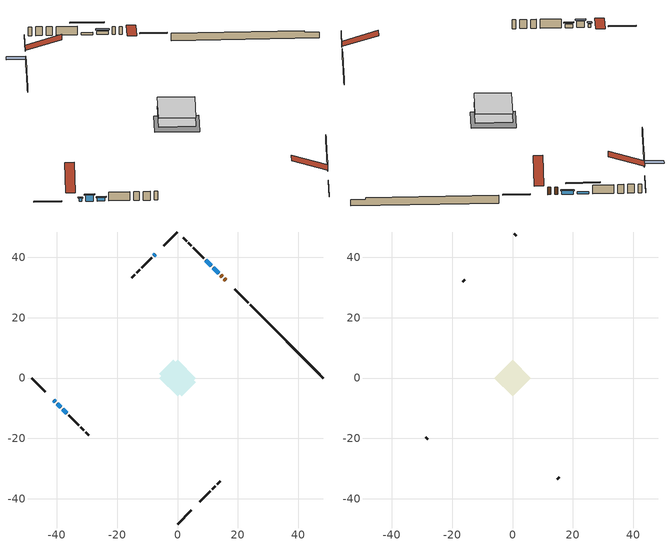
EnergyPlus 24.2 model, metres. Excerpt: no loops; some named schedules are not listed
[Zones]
conditioned space
 floor adiabatic (AdiabaticFloorConstruction): -6.1,0 0,6.1 6.1,0 0,-6.1 z0.45
 floor foundation (Slab1 construction): -6.07,1.33 -1.33,6.07 6.07,-1.33 1.33,-6.07 z-1.68
 wall outside (RimJoist1 construction): 0,-48.4 4.55,-43.85 / -48.4,0 -43.85,-4.55 / 0,48.4 -4.55,43.85 / 23.48,24.93 18.93,29.48 z0.45:0.75
 wall outside (AdiabaticWallConstruction 1): 16.05,32.36 15.55,32.85 / 14.9,33.51 14.4,34 z0.45:2.48
 wall outside (AdiabaticWallConstruction): -40.97,-7.43 -40.59,-7.81 / -7.43,40.97 -7.81,40.59 z0.45:1.34; 13.75,34.66 11.92,36.49 / -38.01,-10.4 -36.79,-11.62 z0.45:1.42; -39.94,-8.46 -38.66,-9.74 z0.45:2.18; 11.26,37.14 9.32,39.08 z0.45:1.06
 wall outside (Wall1 construction): 7.43,-40.97 10.84,-37.56 / -36.13,-12.27 -32.71,-15.69 / -8.46,39.94 -11.88,36.52 / 8.66,39.74 5.25,43.15 z0.45:2.89
 wall outside (Wall2 construction): 11.5,-36.9 12.45,-35.95 / -32.06,-16.35 -31.11,-17.3 / -12.54,35.87 -13.49,34.92 / 4.59,43.81 3.64,44.76 z0.45:2.89
 wall outside (Wall3 construction): 13.11,-35.29 14.2,-34.2 / -30.45,-17.95 -29.36,-19.04 / -14.14,34.26 -15.23,33.17 / 2.98,45.42 1.89,46.51 z0.45:2.89
 wall foundation (FoundationWall1 construction): 24.13,24.27,-1.68 24.13,24.27,0.45 45.98,2.43,0.45 45.98,2.43,-0.04 48.4,0,-0.04 48.4,0,-1.68
 window (WindowConstruction 3): -40.97,-7.43 -40.6,-7.81 z0.45:1.34
 window (WindowConstruction): 13.75,34.66 11.92,36.49 z0.45:1.42
 window (WindowConstruction 1): -39.94,-8.46 -38.66,-9.74 z0.45:2.18
 window (WindowConstruction 2): -38.01,-10.4 -36.79,-11.62 z0.45:1.42
 window (WindowConstruction 4): -7.43,40.97 -7.81,40.6 z0.45:1.34
 window (WindowConstruction 5): 11.26,37.14 9.32,39.08 z0.45:1.06
 door (Door): 16.05,32.36 15.55,32.85 z0.45:2.48
 door (Door 1): 14.9,33.51 14.4,34 z0.45:2.48
 ceiling adiabatic (AdiabaticFloorConstruction): 0,-6.1 6.1,0 0,6.1 -6.1,0 z0.45
attic - vented
 floor to conditioned space (Floor1 construction Reversed): -6.1,0 0,6.1 6.1,0 0,-6.1 z2.89
 wall outside (Wall4 construction): 14.86,-33.55 15.44,-32.97 / -28.7,-19.7 -28.12,-20.28 / -15.89,32.51 -16.47,31.93 / 1.24,47.17 0.66,47.75 z0.45:2.89
 roof outside (Roof1 construction): 6.77,-41.63,2.89 0.83,-35.69,5.69 -0.74,-37.25,5.69 5.21,-43.2,2.89; -41.63,-6.77,2.89 -35.69,-0.83,5.69 -37.25,0.74,5.69 -43.2,-5.21,2.89; -6.77,41.63,2.89 -0.83,35.69,5.69 0.74,37.25,5.69 -5.21,43.2,2.89; 16.7,31.7,2.89 10.76,25.75,5.69 12.33,24.19,5.69 18.27,30.13,2.89
shading: -40.38,-8.02 -41.18,-7.22 -41.51,-7.54 -40.71,-8.34 z1.64; 11.71,36.7 13.96,34.45 14.28,34.77 12.03,37.02 z1.71; -38.45,-9.95 -40.15,-8.25 -40.48,-8.58 -38.78,-10.28 z2.48; -36.57,-11.83 -38.22,-10.19 -38.54,-10.51 -36.9,-12.15 z1.71; -8.02,40.38 -7.22,41.18 -10.45,44.41 -11.25,43.62 z1.64; 7.45,40.95 13.13,35.28 13.42,35.57 7.74,41.24 z3.7
[Building]
Building 1: Terrain=Suburbs
[Site:Location]
Quebec Intl AP_QC: Latitude {deg}=46.8; Longitude {deg}=-71.38; Time Zone {hr}=-5; Elevation {m}=74; Keep Site Location Information=Yes
[Site:GroundTemperature:Shallow]
0.0108218, -2.24938, -2.43038, -1.3578, 2.94801, 7.23376, 10.9493, 13.303, 13.5029, 11.5886, 7.96783, 3.81355
[Site:WaterMainsTemperature]
Calculation Method=Schedule; Temperature Schedule=mains temperature schedule
[Material] Roughness=Rough; Thermal Absorptance=0.9
Name | Thickness {m} | Conductivity {W/m-K} | Density {kg/m3} | Specific Heat {J/kg-K} | Solar Absorptance | Visible Absorptance
asphalt or fiberglass shingles | 0.00635 | 0.162714 | 1121.4 | 1465.45 | 0.4 | 0.4
ceiling loosefill ins | 0.0846667 | 0.0480833 | 16.02 | 1046.75 | 0.7 | 0.7
ceiling stud and cavity | 0.1397 | 0.610272 | 65.682 | 1177.47 | 0.7 | 0.7
concrete 4.0 in. | 0.1016 | 1.803125 | 2242.8 | 837.4 | 0.7 | 0.7
concrete 8.0 in. | 0.2032 | 1.803125 | 2242.8 | 837.4 | 0.7 | 0.7
door material | 0.04445 | 0.053851 | 512.64 | 1214.23 | 0.7 | 0.7
door material 1 | 0.04445 | 0.188738 | 512.64 | 1214.23 | 0.7 | 0.7
exterior vertical ins | 0.0204263 | 0.029427 | 32.04 | 1214.23 | 0.7 | 0.7
floor covering | 0.0127 | 0.0433444 | 54.468 | 1339.84 | 0.6 | 0.6
floor rigid ins; wall rigid ins | 0.512978 | 0.029427 | 32.04 | 1214.23 | 0.7 | 0.7
floor stud and cavity | 0.1397 | 1.75129 | 37.0049 | 1207.88 | 0.7 | 0.7
furniture material conditioned space 1 | 0.1524 | 0.115458 | 640.8 | 1214.23 | 0.6 | 0.6
gypsum board | 0.0127 | 0.160291 | 801 | 837.4 | 0.6 | 0.6
gypsum board 1 | 0.0127 | 0.160291 | 801 | 837.4 | 0.7 | 0.7
osb sheathing 0.5 in. | 0.0127 | 0.115458 | 512.64 | 1214.23 | 0.7 | 0.7
osb sheathing 0.75 in. | 0.01905 | 0.115458 | 512.64 | 1214.23 | 0.7 | 0.7
rim joist stud and cavity | 0.0508 | 0.147604 | 50.32683 | 1063.81 | 0.6 | 0.6
wall stud and cavity | 0.1397 | 0.081123 | 139.0536 | 1170.24 | 0.7 | 0.7
wall stud and cavity 1 | 0.1397 | 0.077859 | 139.0536 | 1170.24 | 0.7 | 0.7
wall stud and cavity 2 | 0.1397 | 0.0826441 | 139.0536 | 1170.24 | 0.7 | 0.7
wall stud and cavity 3 | 0.0889 | 6.9971 | 50.32683 | 1063.81 | 0.6 | 0.6
wall stud and cavity 4 | 0.0889 | 0.380278 | 52.3479 | 1209.89 | 0.7 | 0.7
wall stud and cavity 5 | 0.0889 | 0.391764 | 83.0341 | 1211.67 | 0.7 | 0.7
wood siding | 0.0254 | 0.102417 | 544.68 | 1172.36 | 0.4 | 0.4
wood siding 1 | 0.00254 | 0.102417 | 544.68 | 1172.36 | 0.4 | 0.4
wood siding 2; wood siding 3; wood siding 4 | 0.0254 | 0.102417 | 544.68 | 1172.36 | 0.7 | 0.7
[WindowMaterial:SimpleGlazingSystem]
Name | U-Factor {W/m2-K} | Solar Heat Gain Coefficient
WindowMaterial | 2.77711 | 0.55
WindowMaterial 1 | 2.79414 | 0.65
WindowMaterial 2 | 2.992306 | 0.59
WindowMaterial 3 | 3.04568 | 0.44
WindowMaterial 4 | 4.6747 | 0.52
[Construction]
AdiabaticFloorConstruction: floor stud and cavity, floor rigid ins, osb sheathing 0.75 in., floor covering
AdiabaticWallConstruction: wood siding 3, wall rigid ins, wall stud and cavity 4, gypsum board
AdiabaticWallConstruction 1: wood siding 4, wall rigid ins, wall stud and cavity 4, gypsum board
Door: door material
Door 1: door material 1
Floor1 construction Reversed: gypsum board, ceiling stud and cavity, ceiling loosefill ins
FoundationWall1 construction: concrete 8.0 in., gypsum board 1
furniture construction conditioned space 1: furniture material conditioned space 1
PartitionWallConstruction: gypsum board, wall stud and cavity 5, gypsum board
RimJoist1 construction: wood siding 2, rim joist stud and cavity
Roof1 construction: asphalt or fiberglass shingles
Slab1 construction: concrete 4.0 in.
Wall1 construction: wood siding, osb sheathing 0.5 in., wall stud and cavity, gypsum board
Wall2 construction: wood siding, osb sheathing 0.5 in., wall stud and cavity 1, gypsum board
Wall3 construction: wood siding, osb sheathing 0.5 in., wall stud and cavity 2, gypsum board
Wall4 construction: wood siding 1, wall stud and cavity 3
WindowConstruction; WindowConstruction 2: WindowMaterial
WindowConstruction 1: WindowMaterial 1
WindowConstruction 3: WindowMaterial 2
WindowConstruction 4: WindowMaterial 3
WindowConstruction 5: WindowMaterial 4
[Zone] Multiplier=1; Part of Total Floor Area=Yes
Name | Volume {m3}
attic - vented | 33.8909
conditioned space | 345.4
[Space]
Name | Zone | Volume {m3}
attic - vented 1 | attic - vented | 33.8909
conditioned space 1 | conditioned space | 345.4
[ZoneInfiltration:EffectiveLeakageArea]
infil attic - vented 1: Zone or Space=attic - vented 1; Schedule=Always On Discrete; Effective Air Leakage Area {cm2}=2750.77; Stack Coefficient=0.00036443; Wind Coefficient=1.28981e-05
[ZoneMixing]
whole house fan mix: Zone or Space=attic - vented; Schedule=Always On Continuous; Design Flow Rate Calculation Method=Flow/Zone; Design Flow Rate {m3/s}=0; Source Zone or Space=conditioned space
[SurfaceProperty:ExposedFoundationPerimeter]
Slab1: Exposed Perimeter Calculation Method=TotalExposedPerimeter; Total Exposed Perimeter {m}=34.321
[InternalMass] Zone or ZoneList=conditioned space; Space or SpaceList=conditioned space 1
Name | Construction | Surface Area {m2}
furniture mass conditioned space 1 | furniture construction conditioned space 1 | 57.8399
partition wall mass | PartitionWallConstruction | 144.6
[Lights]
interior lighting: Zone or ZoneList or Space or SpaceList=conditioned space 1; Schedule=interior lighting schedule; Design Level Calculation Method=LightingLevel; Lighting Level {W}=343.2; Return Air Fraction=0; Fraction Radiant=0.6; Fraction Visible=0.2; Fraction Replaceable=1
[People]
occupants: Zone or ZoneList or Space or SpaceList=conditioned space 1; Number of People Schedule=occupants schedule; Number of People Calculation Method=People; Number of People=3; Fraction Radiant=0.314171; Sensible Heat Fraction=0.56303; Activity Level Schedule=occupants activity schedule; Carbon Dioxide Generation Rate {m3/s-W}=0; Enable ASHRAE 55 Comfort Warnings=No; Mean Radiant Temperature Calculation Type=EnclosureAveraged
[ElectricEquipment] Zone or ZoneList or Space or SpaceList=conditioned space 1; Design Level Calculation Method=EquipmentLevel
Name | Schedule | Design Level {W} | Fraction Latent | Fraction Radiant | Fraction Lost
clothes dryer | clothes dryer schedule | 140.772 | 0.015 | 0.081 | 0.85
clothes washer | clothes washer schedule | 32.1985 | 0.03 | 0.162 | 0.7
cooking range | cooking range schedule | 215.147 | 0.08 | 0.432 | 0.2
dishwasher | dishwasher schedule | 66.8632 | 0.3 | 0.18 | 0.4
fridge | fridge schedule | 72.9452 | 0 | 0.6 | 0
mech vent bath fan 0 | mech vent bath fan 0 schedule | 50.2 | 0 | 0 | 1
mech vent bath fan 1 | mech vent bath fan 1 schedule | 50.2 | 0 | 0 | 1
mech vent house fan | mech vent house fan schedule | 0 | 0 | 0 | 1
mech vent house fan cfis | mech vent house fan cfis schedule | 0 | 0 | 0 | 0
mech vent range fan 0 | mech vent range fan 0 schedule | 57 | 0 | 0 | 1
misc plug loads | misc plug loads schedule | 494.7 | 0.045 | 0.513 | 0.1
whole house fan | Always On Discrete | 0 | 0 | 0 | 1
[OtherEquipment] Zone or ZoneList or Space or SpaceList=conditioned space 1; Design Level Calculation Method=EquipmentLevel
Name | Fuel Type | Schedule | Design Level {W} | Fraction Latent | Fraction Radiant | Fraction Lost
clothes dryer 1 | Electricity | clothes dryer schedule | 0 | 0.015 | 0.081 | 0.85
cooking range 1 | Electricity | cooking range schedule | 0 | 0.08 | 0.432 | 0.2
general water use latent | None | general water use schedule | 62.594 | 1 | 0 | 0
general water use sensible | None | general water use schedule | -61.6891 | 0 | 0.6 | 0
mech vent house fan latent load | None | Always On Discrete | 0 | 1 | 0 | 0
mech vent house fan sensible load | None | Always On Discrete | 0 | 0 | 0 | 0
water heater energy adjustment1 | Electricity | Always On Discrete | 0.01 | 0 | 0 | 1
[ZoneInfiltration:DesignFlowRate] Zone or ZoneList or Space or SpaceList=conditioned space 1; Schedule=Always On Discrete; Design Flow Rate Calculation Method=Flow/Zone; Design Flow Rate {m3/s}=0
infil flow; natural vent flow; whole house fan flow
[AvailabilityManager:Scheduled]
furnace airloop Availability Manager: Schedule=Always On Discrete
[Foundation:Kiva]
Foundation Kiva 1: Initial Indoor Air Temperature {C}=18; Wall Height Above Grade {m}=0.450007; Wall Depth Below Slab {m}=0.2032; Custom Block Material Name 1=exterior vertical ins; Custom Block Depth 1 {m}=2.13; Custom Block X Position 1 {m}=0.2159; Custom Block Z Position 1 {m}=0
[Foundation:Kiva:Settings]
Soil Conductivity {W/m-K}=0.849921; Soil Density {kg/m3}=1842.3; Soil Specific Heat {J/kg-K}=418.7; Ground Solar Absorptivity=0.9; Ground Thermal Absorptivity=0.9; Ground Surface Roughness {m}=0.03; Far-Field Width {m}=40; Deep-Ground Boundary Condition=ZeroFlux; Deep-Ground Depth {m}=40; Minimum Cell Dimension {m}=0.2; Maximum Cell Growth Coefficient=3; Simulation Timestep=Timestep
[Exterior:Lights]
exterior lighting: Schedule=exterior lighting schedule; Design Level {W}=75.6
[EnergyManagementSystem:GlobalVariable]
furnace_airloop_Fan_RTF
infil_program_Qfan
infil_program_Qinf
natural_vent_program_Qnv
natural_vent_program_Qwhf
[EnergyManagementSystem:Sensor]
Name | Output:Variable or Output:Meter Index Key | Output:Variable or Output:Meter
airflow_gain | infil flow | Infiltration Sensible Heat Gain Energy
airflow_gain_1 | natural vent flow | Infiltration Sensible Heat Gain Energy
airflow_gain_2 | whole house fan flow | Infiltration Sensible Heat Gain Energy
airflow_loss | infil flow | Infiltration Sensible Heat Loss Energy
airflow_loss_1 | natural vent flow | Infiltration Sensible Heat Loss Energy
airflow_loss_2 | whole house fan flow | Infiltration Sensible Heat Loss Energy
clg_load_cond |  | Cooling:EnergyTransfer:Zone:CONDITIONED SPACE
clg_sp_s; clg_sp_s_1 | cooling setpoint | Schedule Value
clothes_dryer_exhaust_0_sch_s | clothes dryer exhaust 0 schedule | Schedule Value
cool_season | cooling season schedule | Schedule Value
htg_load_cond |  | Heating:EnergyTransfer:Zone:CONDITIONED SPACE
htg_sp_s; htg_sp_s_1 | heating setpoint | Schedule Value
ig_ee_conv | clothes dryer | Electric Equipment Convective Heating Energy
ig_ee_conv_2 | cooking range | Electric Equipment Convective Heating Energy
ig_ee_conv_4 | fridge | Electric Equipment Convective Heating Energy
ig_ee_conv_5 | misc plug loads | Electric Equipment Convective Heating Energy
ig_ee_conv_6 | whole house fan | Electric Equipment Convective Heating Energy
ig_ee_rad | clothes dryer | Electric Equipment Radiant Heating Energy
ig_ee_rad_2 | cooking range | Electric Equipment Radiant Heating Energy
ig_ee_rad_4 | fridge | Electric Equipment Radiant Heating Energy
ig_ee_rad_5 | misc plug loads | Electric Equipment Radiant Heating Energy
ig_ee_rad_6 | whole house fan | Electric Equipment Radiant Heating Energy
ig_lgt_conv | interior lighting | Lights Convective Heating Energy
ig_lgt_rad | interior lighting | Lights Radiant Heating Energy
ig_lgt_vis | interior lighting | Lights Visible Radiation Heating Energy
ig_oe_conv | clothes dryer 1 | Other Equipment Convective Heating Energy
ig_oe_conv_1 | cooking range 1 | Other Equipment Convective Heating Energy
ig_oe_conv_2 | general water use latent | Other Equipment Convective Heating Energy
ig_oe_conv_3 | general water use sensible | Other Equipment Convective Heating Energy
ig_oe_conv_4 | water heater energy adjustment1 | Other Equipment Convective Heating Energy
ig_oe_rad | clothes dryer 1 | Other Equipment Radiant Heating Energy
ig_oe_rad_1 | cooking range 1 | Other Equipment Radiant Heating Energy
ig_oe_rad_2 | general water use latent | Other Equipment Radiant Heating Energy
ig_oe_rad_3 | general water use sensible | Other Equipment Radiant Heating Energy
ig_oe_rad_4 | water heater energy adjustment1 | Other Equipment Radiant Heating Energy
ig_ppl_conv | occupants | People Convective Heating Energy
ig_ppl_rad | occupants | People Radiant Heating Energy
im_conv | furniture mass conditioned space 1 | Surface Inside Face Convection Heat Gain Energy
im_conv_1 | partition wall mass | Surface Inside Face Convection Heat Gain Energy
im_ig | furniture mass conditioned space 1 | Surface Inside Face Internal Gains Radiation Heat Gain Energy
im_ig_1 | partition wall mass | Surface Inside Face Internal Gains Radiation Heat Gain Energy
im_lgt | furniture mass conditioned space 1 | Surface Inside Face Lights Radiation Heat Gain Energy
im_lgt_1 | partition wall mass | Surface Inside Face Lights Radiation Heat Gain Energy
im_sol | furniture mass conditioned space 1 | Surface Inside Face Solar Radiation Heat Gain Energy
im_sol_1 | partition wall mass | Surface Inside Face Solar Radiation Heat Gain Energy
im_surf | furniture mass conditioned space 1 | Surface Inside Face Net Surface Thermal Radiation Heat Gain Energy
im_surf_1 | partition wall mass | Surface Inside Face Net Surface Thermal Radiation Heat Gain Energy
mech_vent_bath_fan_0_sch_s | mech vent bath fan 0 schedule | Schedule Value
mech_vent_bath_fan_1_sch_s | mech vent bath fan 1 schedule | Schedule Value
mech_vent_range_fan_0_sch_s | mech vent range fan 0 schedule | Schedule Value
mv_conv | mech vent bath fan 0 | Electric Equipment Convective Heating Energy
mv_conv_1 | mech vent bath fan 1 | Electric Equipment Convective Heating Energy
mv_conv_2 | mech vent house fan | Electric Equipment Convective Heating Energy
mv_conv_3 | mech vent house fan cfis | Electric Equipment Convective Heating Energy
mv_conv_4 | mech vent range fan 0 | Electric Equipment Convective Heating Energy
mv_conv_5 | mech vent house fan latent load | Other Equipment Convective Heating Energy
mv_conv_6 | mech vent house fan sensible load | Other Equipment Convective Heating Energy
mv_rad | mech vent bath fan 0 | Electric Equipment Radiant Heating Energy
mv_rad_1 | mech vent bath fan 1 | Electric Equipment Radiant Heating Energy
mv_rad_2 | mech vent house fan | Electric Equipment Radiant Heating Energy
mv_rad_3 | mech vent house fan cfis | Electric Equipment Radiant Heating Energy
mv_rad_4 | mech vent range fan 0 | Electric Equipment Radiant Heating Energy
mv_rad_5 | mech vent house fan latent load | Other Equipment Radiant Heating Energy
mv_rad_6 | mech vent house fan sensible load | Other Equipment Radiant Heating Energy
natural_vent_s | natural vent schedule | Schedule Value
out_pb_s |  | Site Outdoor Air Barometric Pressure
out_wt_s |  | Site Outdoor Air Humidity Ratio
site_vw_s |  | Site Wind Speed
ss_back_out | Window1 | Surface Window Shortwave from Zone Back Out Window Heat Transfer Rate
ss_back_out_1 | Window2 | Surface Window Shortwave from Zone Back Out Window Heat Transfer Rate
ss_back_out_2 | Window5 | Surface Window Shortwave from Zone Back Out Window Heat Transfer Rate
ss_back_out_3 | Window6 | Surface Window Shortwave from Zone Back Out Window Heat Transfer Rate
ss_back_out_4 | Window8 | Surface Window Shortwave from Zone Back Out Window Heat Transfer Rate
ss_back_out_5 | Window9 | Surface Window Shortwave from Zone Back Out Window Heat Transfer Rate
ss_conv | Door1 | Surface Inside Face Convection Heat Gain Energy
ss_conv_1 | Door2 | Surface Inside Face Convection Heat Gain Energy
ss_conv_2 | Window1 | Surface Inside Face Convection Heat Gain Energy
ss_conv_3 | Window2 | Surface Inside Face Convection Heat Gain Energy
ss_conv_4 | Window5 | Surface Inside Face Convection Heat Gain Energy
ss_conv_5 | Window6 | Surface Inside Face Convection Heat Gain Energy
ss_conv_6 | Window8 | Surface Inside Face Convection Heat Gain Energy
ss_conv_7 | Window9 | Surface Inside Face Convection Heat Gain Energy
ss_ig | Door1 | Surface Inside Face Internal Gains Radiation Heat Gain Energy
ss_ig_1 | Door2 | Surface Inside Face Internal Gains Radiation Heat Gain Energy
ss_ig_2 | Window1 | Surface Inside Face Internal Gains Radiation Heat Gain Energy
ss_ig_3 | Window2 | Surface Inside Face Internal Gains Radiation Heat Gain Energy
ss_ig_4 | Window5 | Surface Inside Face Internal Gains Radiation Heat Gain Energy
ss_ig_5 | Window6 | Surface Inside Face Internal Gains Radiation Heat Gain Energy
ss_ig_6 | Window8 | Surface Inside Face Internal Gains Radiation Heat Gain Energy
ss_ig_7 | Window9 | Surface Inside Face Internal Gains Radiation Heat Gain Energy
ss_lgt | Door1 | Surface Inside Face Lights Radiation Heat Gain Energy
ss_lgt_1 | Door2 | Surface Inside Face Lights Radiation Heat Gain Energy
ss_sol | Door1 | Surface Inside Face Solar Radiation Heat Gain Energy
ss_sol_1 | Door2 | Surface Inside Face Solar Radiation Heat Gain Energy
ss_surf | Door1 | Surface Inside Face Net Surface Thermal Radiation Heat Gain Energy
ss_surf_1 | Door2 | Surface Inside Face Net Surface Thermal Radiation Heat Gain Energy
ss_surf_2 | Window1 | Surface Inside Face Net Surface Thermal Radiation Heat Gain Energy
ss_surf_3 | Window2 | Surface Inside Face Net Surface Thermal Radiation Heat Gain Energy
ss_surf_4 | Window5 | Surface Inside Face Net Surface Thermal Radiation Heat Gain Energy
ss_surf_5 | Window6 | Surface Inside Face Net Surface Thermal Radiation Heat Gain Energy
ss_surf_6 | Window8 | Surface Inside Face Net Surface Thermal Radiation Heat Gain Energy
ss_surf_7 | Window9 | Surface Inside Face Net Surface Thermal Radiation Heat Gain Energy
ss_trans_in | Window1 | Surface Window Transmitted Solar Radiation Rate
ss_trans_in_1 | Window2 | Surface Window Transmitted Solar Radiation Rate
ss_trans_in_2 | Window5 | Surface Window Transmitted Solar Radiation Rate
ss_trans_in_3 | Window6 | Surface Window Transmitted Solar Radiation Rate
ss_trans_in_4 | Window8 | Surface Window Transmitted Solar Radiation Rate
ss_trans_in_5 | Window9 | Surface Window Transmitted Solar Radiation Rate
ss_trans_out | Window1 | Surface Inside Face Initial Transmitted Diffuse Transmitted Out Window Solar Radiation Rate
ss_trans_out_1 | Window2 | Surface Inside Face Initial Transmitted Diffuse Transmitted Out Window Solar Radiation Rate
ss_trans_out_2 | Window5 | Surface Inside Face Initial Transmitted Diffuse Transmitted Out Window Solar Radiation Rate
ss_trans_out_3 | Window6 | Surface Inside Face Initial Transmitted Diffuse Transmitted Out Window Solar Radiation Rate
ss_trans_out_4 | Window8 | Surface Inside Face Initial Transmitted Diffuse Transmitted Out Window Solar Radiation Rate
ss_trans_out_5 | Window9 | Surface Inside Face Initial Transmitted Diffuse Transmitted Out Window Solar Radiation Rate
s_conv | Floor1 | Surface Inside Face Convection Heat Gain Energy
s_conv_1 | FoundationWall1 | Surface Inside Face Convection Heat Gain Energy
s_conv_10 | Wall1:225 | Surface Inside Face Convection Heat Gain Energy
s_conv_11 | Wall1:315 | Surface Inside Face Convection Heat Gain Energy
s_conv_12 | Wall1:45 | Surface Inside Face Convection Heat Gain Energy
s_conv_13 | Wall2:135 | Surface Inside Face Convection Heat Gain Energy
s_conv_14 | Wall2:225 | Surface Inside Face Convection Heat Gain Energy
s_conv_15 | Wall2:315 | Surface Inside Face Convection Heat Gain Energy
s_conv_16 | Wall2:45 | Surface Inside Face Convection Heat Gain Energy
s_conv_17 | Wall3:135 | Surface Inside Face Convection Heat Gain Energy
s_conv_18 | Wall3:225 | Surface Inside Face Convection Heat Gain Energy
s_conv_19 | Wall3:315 | Surface Inside Face Convection Heat Gain Energy
s_conv_2 | inferred conditioned ceiling | Surface Inside Face Convection Heat Gain Energy
s_conv_20 | Wall3:45 | Surface Inside Face Convection Heat Gain Energy
s_conv_3 | inferred conditioned floor | Surface Inside Face Convection Heat Gain Energy
s_conv_4 | RimJoist1:135 | Surface Inside Face Convection Heat Gain Energy
s_conv_5 | RimJoist1:225 | Surface Inside Face Convection Heat Gain Energy
s_conv_6 | RimJoist1:315 | Surface Inside Face Convection Heat Gain Energy
s_conv_7 | RimJoist1:45 | Surface Inside Face Convection Heat Gain Energy
s_conv_8 | Slab1 | Surface Inside Face Convection Heat Gain Energy
s_conv_9 | Wall1:135 | Surface Inside Face Convection Heat Gain Energy
s_ig | Floor1 | Surface Inside Face Internal Gains Radiation Heat Gain Energy
s_ig_1 | FoundationWall1 | Surface Inside Face Internal Gains Radiation Heat Gain Energy
s_ig_10 | Wall1:225 | Surface Inside Face Internal Gains Radiation Heat Gain Energy
s_ig_11 | Wall1:315 | Surface Inside Face Internal Gains Radiation Heat Gain Energy
s_ig_12 | Wall1:45 | Surface Inside Face Internal Gains Radiation Heat Gain Energy
s_ig_13 | Wall2:135 | Surface Inside Face Internal Gains Radiation Heat Gain Energy
s_ig_14 | Wall2:225 | Surface Inside Face Internal Gains Radiation Heat Gain Energy
s_ig_15 | Wall2:315 | Surface Inside Face Internal Gains Radiation Heat Gain Energy
s_ig_16 | Wall2:45 | Surface Inside Face Internal Gains Radiation Heat Gain Energy
s_ig_17 | Wall3:135 | Surface Inside Face Internal Gains Radiation Heat Gain Energy
s_ig_18 | Wall3:225 | Surface Inside Face Internal Gains Radiation Heat Gain Energy
s_ig_19 | Wall3:315 | Surface Inside Face Internal Gains Radiation Heat Gain Energy
s_ig_2 | inferred conditioned ceiling | Surface Inside Face Internal Gains Radiation Heat Gain Energy
s_ig_20 | Wall3:45 | Surface Inside Face Internal Gains Radiation Heat Gain Energy
s_ig_3 | inferred conditioned floor | Surface Inside Face Internal Gains Radiation Heat Gain Energy
s_ig_4 | RimJoist1:135 | Surface Inside Face Internal Gains Radiation Heat Gain Energy
s_ig_5 | RimJoist1:225 | Surface Inside Face Internal Gains Radiation Heat Gain Energy
s_ig_6 | RimJoist1:315 | Surface Inside Face Internal Gains Radiation Heat Gain Energy
s_ig_7 | RimJoist1:45 | Surface Inside Face Internal Gains Radiation Heat Gain Energy
s_ig_8 | Slab1 | Surface Inside Face Internal Gains Radiation Heat Gain Energy
s_ig_9 | Wall1:135 | Surface Inside Face Internal Gains Radiation Heat Gain Energy
s_lgt | Floor1 | Surface Inside Face Lights Radiation Heat Gain Energy
s_lgt_1 | FoundationWall1 | Surface Inside Face Lights Radiation Heat Gain Energy
s_lgt_10 | Wall1:225 | Surface Inside Face Lights Radiation Heat Gain Energy
s_lgt_11 | Wall1:315 | Surface Inside Face Lights Radiation Heat Gain Energy
s_lgt_12 | Wall1:45 | Surface Inside Face Lights Radiation Heat Gain Energy
s_lgt_13 | Wall2:135 | Surface Inside Face Lights Radiation Heat Gain Energy
s_lgt_14 | Wall2:225 | Surface Inside Face Lights Radiation Heat Gain Energy
s_lgt_15 | Wall2:315 | Surface Inside Face Lights Radiation Heat Gain Energy
s_lgt_16 | Wall2:45 | Surface Inside Face Lights Radiation Heat Gain Energy
s_lgt_17 | Wall3:135 | Surface Inside Face Lights Radiation Heat Gain Energy
s_lgt_18 | Wall3:225 | Surface Inside Face Lights Radiation Heat Gain Energy
s_lgt_19 | Wall3:315 | Surface Inside Face Lights Radiation Heat Gain Energy
s_lgt_2 | inferred conditioned ceiling | Surface Inside Face Lights Radiation Heat Gain Energy
s_lgt_20 | Wall3:45 | Surface Inside Face Lights Radiation Heat Gain Energy
s_lgt_3 | inferred conditioned floor | Surface Inside Face Lights Radiation Heat Gain Energy
s_lgt_4 | RimJoist1:135 | Surface Inside Face Lights Radiation Heat Gain Energy
s_lgt_5 | RimJoist1:225 | Surface Inside Face Lights Radiation Heat Gain Energy
